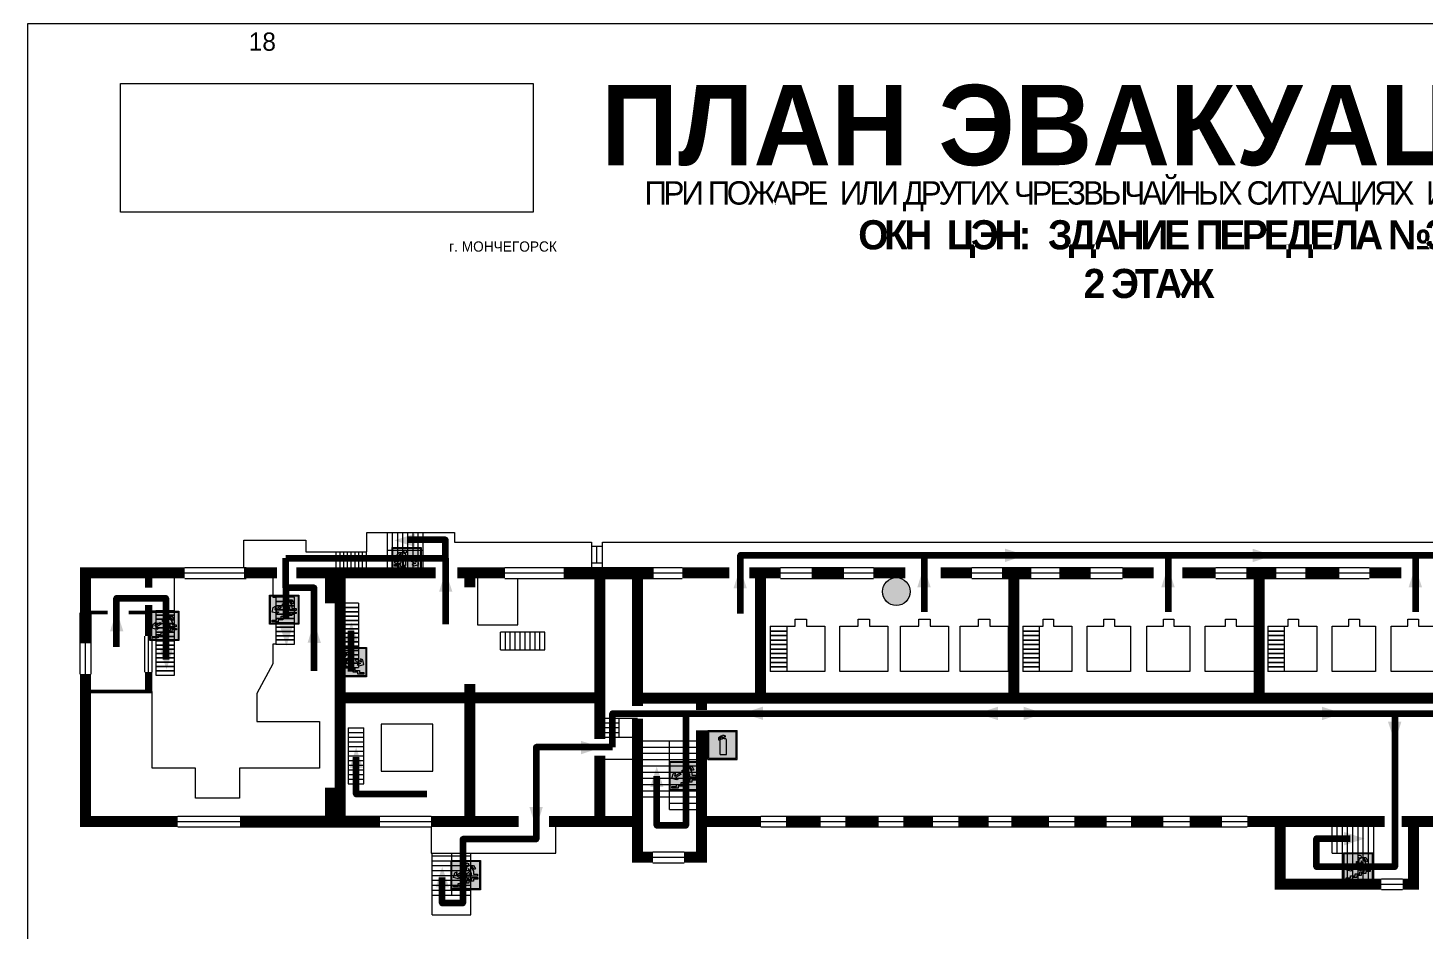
# Model space of a CAD drawing. Header units: millimetres. Extents: x 13810 to 67229, y 12374 to 21950.
# Drawn here: x 32787.4 to 33169.7, y 15482.9 to 15729.7 of the extents above; entities that cross this region are included whole.
import ezdxf

# ---------------------------------------------------------------- set-up
doc = ezdxf.new("R2010")
doc.units = ezdxf.units.MM
doc.layers.add('План_Штампы', color=7, linetype='Continuous')
doc.styles.add('обычный', font='arial.ttf')
picture_1 = doc.add_image_def('image1.jpg', size_in_pixel=(337, 105))

# ---------------------------------------------------------------- blocks, each defined once
blk = doc.blocks.new('вниз 3')
at = {"lineweight": 0, "true_color": 0xffffff}
h = blk.add_hatch(color=7, dxfattribs=at)
h.dxf.hatch_style = 1
h.paths.add_polyline_path([(40997.5, -4475.69), (40997.25, -4475.28), (40995.76, -4476.15), (40995.97, -4475.23), (40995.39, -4475.56), (40995.05, -4476.83), (40996.33, -4477.17), (40996.91, -4476.83), (40996, -4476.55)], flags=0)
h.paths.add_polyline_path([(40999.81, -4473.95), (41000.22, -4473.95), (41000.64, -4474.67), (41001.03, -4474.43), (41000.46, -4473.49), (41000.42, -4473.49), (40999.43, -4473.49), (40998.68, -4473.92), (40998.68, -4474.57), (40997.88, -4474.57), (40997.88, -4475), (40999.14, -4475), (40999.14, -4474.43), (40999.14, -4474.38), (40999.59, -4475.15), (40998.72, -4475.67), (40998.72, -4477.06), (40999.24, -4477.06), (40999.24, -4475.96), (40999.95, -4475.56), (40999.95, -4476.43), (41001.61, -4476.43), (41001.61, -4475.88), (41000.47, -4475.88), (41000.47, -4475.12)], flags=0)
h.paths.add_polyline_path([(40999.2, -4473.24, 1), (40998.35, -4473.24, 1)], flags=0)
h.paths.add_polyline_path([(41000.46, -4477.26), (41001.69, -4477.26), (41001.69, -4476.84), (41000.03, -4476.84), (41000.03, -4477.39), (40998.78, -4477.39), (40998.78, -4477.95), (40997.53, -4477.95), (40997.53, -4478.5), (40996.29, -4478.5), (40996.29, -4479.06), (40995.05, -4479.06), (40995.05, -4479.48), (40995.29, -4479.48), (40996.72, -4479.48), (40996.72, -4478.92), (40997.97, -4478.92), (40997.97, -4478.36), (40999.2, -4478.36), (40999.2, -4477.81), (41000.46, -4477.81)], flags=0)
h.paths.add_polyline_path([(41002.37, -4472.17), (40994.37, -4472.17), (40994.37, -4480.17), (41002.37, -4480.17)])
h.paths.add_polyline_path([(41002.16, -4479.96), (40994.57, -4479.96), (40994.57, -4472.37), (41002.16, -4472.37)], flags=16)
h.paths.add_polyline_path([(41001.61, -4475.88), (41001.61, -4476.43), (40999.95, -4476.43), (40999.95, -4475.56), (40999.24, -4475.96), (40999.24, -4477.06), (40998.72, -4477.06), (40998.72, -4475.67), (40999.59, -4475.15), (40999.14, -4474.38), (40999.14, -4474.43), (40999.14, -4475), (40997.88, -4475), (40997.88, -4474.57), (40998.68, -4474.57), (40998.68, -4473.92), (40999.43, -4473.49), (41000.42, -4473.49), (41000.46, -4473.49), (41001.03, -4474.43), (41000.64, -4474.67), (41000.22, -4473.95), (40999.81, -4473.95), (41000.47, -4475.12), (41000.47, -4475.88)], flags=0)
h.paths.add_polyline_path([(41001.69, -4476.84), (41001.69, -4477.26), (41000.46, -4477.26), (41000.46, -4477.81), (40999.2, -4477.81), (40999.2, -4478.36), (40997.97, -4478.36), (40997.97, -4478.92), (40996.72, -4478.92), (40996.72, -4479.48), (40995.05, -4479.48), (40995.05, -4479.06), (40996.29, -4479.06), (40996.29, -4478.5), (40997.53, -4478.5), (40997.53, -4477.95), (40998.78, -4477.95), (40998.78, -4477.39), (41000.03, -4477.39), (41000.03, -4476.84)], flags=0)
h.paths.add_polyline_path([(40998.35, -4473.24, -1), (40999.2, -4473.24, -1)], flags=0)
h.paths.add_polyline_path([(40997.5, -4475.69), (40996, -4476.55), (40996.91, -4476.83), (40996.33, -4477.17), (40995.05, -4476.83), (40995.39, -4475.56), (40995.97, -4475.23), (40995.76, -4476.15), (40997.25, -4475.28)], flags=0)
at = {"lineweight": 0}
h = blk.add_hatch(color=126, dxfattribs=at)
h.dxf.hatch_style = 1
h.paths.add_polyline_path([(41002.16, -4472.37), (40994.57, -4472.37), (40994.57, -4479.96), (41002.16, -4479.96)])
h.paths.add_polyline_path([(40995.97, -4475.23), (40995.76, -4476.15), (40997.25, -4475.28), (40997.5, -4475.69), (40996, -4476.55), (40996.91, -4476.83), (40996.33, -4477.17), (40995.05, -4476.83), (40995.39, -4475.56)], flags=16)
h.paths.add_polyline_path([(40997.88, -4474.57), (40998.68, -4474.57), (40998.68, -4473.92), (40999.43, -4473.49), (41000.42, -4473.49), (41000.46, -4473.49), (41001.03, -4474.43), (41000.64, -4474.67), (41000.22, -4473.95), (40999.81, -4473.95), (41000.47, -4475.12), (41000.47, -4475.88), (41001.61, -4475.88), (41001.61, -4476.43), (40999.95, -4476.43), (40999.95, -4475.56), (40999.24, -4475.96), (40999.24, -4477.06), (40998.72, -4477.06), (40998.72, -4475.67), (40999.59, -4475.15), (40999.14, -4474.38), (40999.14, -4474.43), (40999.14, -4475), (40997.88, -4475)], flags=16)
h.paths.add_polyline_path([(40998.35, -4473.24, -1), (40999.2, -4473.24, -1)], flags=16)
h.paths.add_polyline_path([(40997.53, -4477.95), (40998.78, -4477.95), (40998.78, -4477.39), (41000.03, -4477.39), (41000.03, -4476.84), (41001.69, -4476.84), (41001.69, -4477.26), (41000.46, -4477.26), (41000.46, -4477.81), (40999.2, -4477.81), (40999.2, -4478.36), (40997.97, -4478.36), (40997.97, -4478.92), (40996.72, -4478.92), (40996.72, -4479.48), (40995.05, -4479.48), (40995.05, -4479.06), (40996.29, -4479.06), (40996.29, -4478.5), (40997.53, -4478.5)], flags=16)
at = {"lineweight": 0, "true_color": 0xffffff}
h = blk.add_hatch(color=7, dxfattribs=at)
h.dxf.hatch_style = 1
h.paths.add_polyline_path([(40999.2, -4473.24, 1), (40998.35, -4473.24, 1)])
h.paths.add_polyline_path([(40999.81, -4473.95), (41000.22, -4473.95), (41000.64, -4474.67), (41001.03, -4474.43), (41000.46, -4473.49), (41000.42, -4473.49), (40999.43, -4473.49), (40998.68, -4473.92), (40998.68, -4474.57), (40997.88, -4474.57), (40997.88, -4475), (40999.14, -4475), (40999.14, -4474.43), (40999.14, -4474.38), (40999.59, -4475.15), (40998.72, -4475.67), (40998.72, -4477.06), (40999.24, -4477.06), (40999.24, -4475.96), (40999.95, -4475.56), (40999.95, -4476.43), (41001.61, -4476.43), (41001.61, -4475.88), (41000.47, -4475.88), (41000.47, -4475.12)])
h.paths.add_polyline_path([(40999.2, -4477.81), (41000.46, -4477.81), (41000.46, -4477.26), (41001.69, -4477.26), (41001.69, -4476.84), (41000.03, -4476.84), (41000.03, -4477.39), (40998.78, -4477.39), (40998.78, -4477.95), (40997.53, -4477.95), (40997.53, -4478.5), (40996.29, -4478.5), (40996.29, -4479.06), (40995.05, -4479.06), (40995.05, -4479.48), (40995.29, -4479.48), (40996.72, -4479.48), (40996.72, -4478.92), (40997.97, -4478.92), (40997.97, -4478.36), (40999.2, -4478.36)])
h.paths.add_polyline_path([(40997.5, -4475.69), (40997.25, -4475.28), (40995.76, -4476.15), (40995.97, -4475.23), (40995.39, -4475.56), (40995.05, -4476.83), (40996.33, -4477.17), (40996.91, -4476.83), (40996, -4476.55)])
at = {"color": 126, "lineweight": 0}
for points in [[(40994.37, -4472.17), (41002.37, -4472.17), (41002.37, -4480.17), (40994.37, -4480.17)], [(40994.57, -4472.37), (41002.16, -4472.37), (41002.16, -4479.96), (40994.57, -4479.96)]]:
    blk.add_lwpolyline(points, close=True, dxfattribs=at)
for points in [[(40995.05, -4476.83), (40995.39, -4475.56), (40995.97, -4475.23), (40995.76, -4476.15), (40997.25, -4475.28), (40997.5, -4475.69), (40996, -4476.55), (40996.91, -4476.83), (40996.33, -4477.17), (40995.05, -4476.83)], [(40999.14, -4474.43), (40999.14, -4475), (40997.88, -4475), (40997.88, -4474.57), (40998.68, -4474.57), (40998.68, -4473.92), (40999.43, -4473.49), (41000.42, -4473.49), (41000.46, -4473.49), (41001.03, -4474.43), (41000.64, -4474.67), (41000.22, -4473.95), (40999.81, -4473.95), (41000.47, -4475.12), (41000.47, -4475.88), (41001.61, -4475.88), (41001.61, -4476.43), (40999.95, -4476.43), (40999.95, -4475.56), (40999.24, -4475.96), (40999.24, -4477.06), (40998.72, -4477.06), (40998.72, -4475.67), (40999.59, -4475.15), (40999.14, -4474.38), (40999.14, -4474.43)], [(40995.29, -4479.48), (40995.05, -4479.48), (40995.05, -4479.06), (40996.29, -4479.06), (40996.29, -4478.5), (40997.53, -4478.5), (40997.53, -4477.95), (40998.78, -4477.95), (40998.78, -4477.39), (41000.03, -4477.39), (41000.03, -4476.84), (41001.69, -4476.84), (41001.69, -4477.26), (41000.46, -4477.26), (41000.46, -4477.81), (40999.2, -4477.81), (40999.2, -4478.36), (40997.97, -4478.36), (40997.97, -4478.92), (40996.72, -4478.92), (40996.72, -4479.48), (40995.05, -4479.48)]]:
    blk.add_lwpolyline(points, dxfattribs=at)
blk.add_circle((40998.77, -4473.24), 0.426, dxfattribs=at)
blk = doc.blocks.new('вниз')
at = {"lineweight": 0, "true_color": 0xffffff}
h = blk.add_hatch(color=7, dxfattribs=at)
h.dxf.hatch_style = 1
h.paths.add_polyline_path([(40994.51, -4472.22), (40986.51, -4472.22), (40986.51, -4480.22), (40994.51, -4480.22)])
h.paths.add_polyline_path([(40994.31, -4472.42), (40994.31, -4480.01), (40986.71, -4480.01), (40986.71, -4472.42)], flags=16)
h.paths.add_polyline_path([(40988.43, -4473.53), (40989.43, -4473.53), (40990.19, -4473.96), (40990.19, -4474.6), (40991, -4474.6), (40991, -4475.06), (40989.73, -4475.06), (40989.73, -4474.46), (40989.3, -4475.18), (40990.17, -4475.7), (40990.17, -4477.11), (40989.63, -4477.11), (40989.63, -4476.01), (40988.94, -4475.59), (40988.94, -4476.46), (40988.94, -4476.46), (40987.47, -4476.46), (40987.26, -4476.46), (40987.26, -4475.92), (40988.4, -4475.92), (40988.4, -4475.2), (40989.1, -4473.99), (40988.66, -4473.99), (40988.24, -4474.7), (40987.86, -4474.47), (40988.41, -4473.56)], flags=0)
h.paths.add_polyline_path([(40990.55, -4473.29, -1), (40989.69, -4473.29, -1)], flags=0)
h.paths.add_polyline_path([(40988.85, -4476.89), (40988.85, -4477.43), (40990.1, -4477.43), (40990.1, -4477.99), (40991.34, -4477.99), (40991.34, -4478.54), (40992.59, -4478.54), (40992.59, -4479.09), (40993.83, -4479.09), (40993.83, -4479.52), (40992.17, -4479.52), (40992.17, -4478.97), (40990.91, -4478.97), (40990.91, -4478.41), (40989.68, -4478.41), (40989.68, -4477.86), (40988.43, -4477.86), (40988.43, -4477.31), (40987.6, -4477.31), (40987.18, -4477.31), (40987.18, -4476.89)], flags=0)
h.paths.add_polyline_path([(40991.61, -4475.33), (40993.12, -4476.2), (40992.9, -4475.27), (40993.48, -4475.6), (40993.83, -4476.88), (40992.56, -4477.22), (40991.97, -4476.88), (40992.9, -4476.61), (40991.38, -4475.74), (40991.58, -4475.39)], flags=0)
h.paths.add_polyline_path([(40990.19, -4473.96), (40989.43, -4473.53), (40988.43, -4473.53), (40988.41, -4473.56), (40987.86, -4474.47), (40988.24, -4474.7), (40988.66, -4473.99), (40989.1, -4473.99), (40988.4, -4475.2), (40988.4, -4475.92), (40987.26, -4475.92), (40987.26, -4476.46), (40987.47, -4476.46), (40988.94, -4476.46), (40988.94, -4476.27), (40988.94, -4475.59), (40989.63, -4476.01), (40989.63, -4477.11), (40990.17, -4477.11), (40990.17, -4475.7), (40989.3, -4475.18), (40989.73, -4474.46), (40989.73, -4475.06), (40991, -4475.06), (40991, -4474.6), (40990.19, -4474.6)], flags=0)
h.paths.add_polyline_path([(40990.55, -4473.29, 1), (40989.69, -4473.29, 1)], flags=0)
h.paths.add_polyline_path([(40991.61, -4475.33), (40991.58, -4475.39), (40991.38, -4475.74), (40992.9, -4476.61), (40991.97, -4476.88), (40992.56, -4477.22), (40993.83, -4476.88), (40993.48, -4475.6), (40992.9, -4475.27), (40993.12, -4476.2)], flags=0)
h.paths.add_polyline_path([(40990.1, -4477.43), (40988.85, -4477.43), (40988.85, -4476.89), (40987.18, -4476.89), (40987.18, -4477.31), (40987.6, -4477.31), (40988.43, -4477.31), (40988.43, -4477.86), (40989.68, -4477.86), (40989.68, -4478.41), (40990.91, -4478.41), (40990.91, -4478.97), (40992.17, -4478.97), (40992.17, -4479.52), (40993.83, -4479.52), (40993.83, -4479.09), (40992.59, -4479.09), (40992.59, -4478.54), (40991.34, -4478.54), (40991.34, -4477.99), (40990.1, -4477.99)], flags=0)
at = {"lineweight": 0}
h = blk.add_hatch(color=126, dxfattribs=at)
h.dxf.hatch_style = 1
h.paths.add_polyline_path([(40994.31, -4472.42), (40986.71, -4472.42), (40986.71, -4480.01), (40994.31, -4480.01)])
h.paths.add_polyline_path([(40988.43, -4473.53), (40989.43, -4473.53), (40990.19, -4473.96), (40990.19, -4474.6), (40991, -4474.6), (40991, -4475.06), (40989.73, -4475.06), (40989.73, -4474.46), (40989.3, -4475.18), (40990.17, -4475.7), (40990.17, -4477.11), (40989.63, -4477.11), (40989.63, -4476.01), (40988.94, -4475.59), (40988.94, -4476.46), (40988.94, -4476.46), (40987.47, -4476.46), (40987.26, -4476.46), (40987.26, -4475.92), (40988.4, -4475.92), (40988.4, -4475.2), (40989.1, -4473.99), (40988.66, -4473.99), (40988.24, -4474.7), (40987.86, -4474.47), (40988.41, -4473.56)], flags=16)
h.paths.add_polyline_path([(40990.55, -4473.29, -1), (40989.69, -4473.29, -1)], flags=16)
h.paths.add_polyline_path([(40988.85, -4476.89), (40988.85, -4477.43), (40990.1, -4477.43), (40990.1, -4477.99), (40991.34, -4477.99), (40991.34, -4478.54), (40992.59, -4478.54), (40992.59, -4479.09), (40993.83, -4479.09), (40993.83, -4479.52), (40992.17, -4479.52), (40992.17, -4478.97), (40990.91, -4478.97), (40990.91, -4478.41), (40989.68, -4478.41), (40989.68, -4477.86), (40988.43, -4477.86), (40988.43, -4477.31), (40987.6, -4477.31), (40987.18, -4477.31), (40987.18, -4476.89)], flags=16)
h.paths.add_polyline_path([(40991.61, -4475.33), (40993.12, -4476.2), (40992.9, -4475.27), (40993.48, -4475.6), (40993.83, -4476.88), (40992.56, -4477.22), (40991.97, -4476.88), (40992.9, -4476.61), (40991.38, -4475.74), (40991.58, -4475.39)], flags=16)
at = {"lineweight": 0, "true_color": 0xffffff}
h = blk.add_hatch(color=7, dxfattribs=at)
h.dxf.hatch_style = 1
h.paths.add_polyline_path([(40989.73, -4474.46), (40989.73, -4475.06), (40991, -4475.06), (40991, -4474.6), (40990.19, -4474.6), (40990.19, -4473.96), (40989.43, -4473.53), (40988.43, -4473.53), (40988.41, -4473.56), (40987.86, -4474.47), (40988.24, -4474.7), (40988.66, -4473.99), (40989.1, -4473.99), (40988.4, -4475.2), (40988.4, -4475.92), (40987.26, -4475.92), (40987.26, -4476.46), (40987.47, -4476.46), (40988.94, -4476.46), (40988.94, -4475.59), (40989.63, -4476.01), (40989.63, -4477.11), (40990.17, -4477.11), (40990.17, -4475.7), (40989.3, -4475.18)])
h.paths.add_polyline_path([(40989.69, -4473.29, 1), (40990.55, -4473.29, 1)])
h.paths.add_polyline_path([(40991.61, -4475.33), (40991.58, -4475.39), (40991.38, -4475.74), (40992.9, -4476.61), (40991.97, -4476.88), (40992.56, -4477.22), (40993.83, -4476.88), (40993.48, -4475.6), (40992.9, -4475.27), (40993.12, -4476.2)])
h.paths.add_polyline_path([(40990.1, -4477.43), (40988.85, -4477.43), (40988.85, -4476.89), (40987.18, -4476.89), (40987.18, -4477.31), (40987.6, -4477.31), (40988.43, -4477.31), (40988.43, -4477.86), (40989.68, -4477.86), (40989.68, -4478.41), (40990.91, -4478.41), (40990.91, -4478.97), (40992.17, -4478.97), (40992.17, -4479.52), (40993.83, -4479.52), (40993.83, -4479.09), (40992.59, -4479.09), (40992.59, -4478.54), (40991.34, -4478.54), (40991.34, -4477.99), (40990.1, -4477.99)])
at = {"color": 126, "lineweight": 0}
for points in [[(40986.51, -4472.22), (40994.51, -4472.22), (40994.51, -4480.22), (40986.51, -4480.22)], [(40986.71, -4472.42), (40994.31, -4472.42), (40994.31, -4480.01), (40986.71, -4480.01)]]:
    blk.add_lwpolyline(points, close=True, dxfattribs=at)
for points in [[(40987.47, -4476.46), (40987.26, -4476.46), (40987.26, -4475.92), (40988.4, -4475.92), (40988.4, -4475.2), (40989.1, -4473.99), (40988.66, -4473.99), (40988.24, -4474.7), (40987.86, -4474.47), (40988.41, -4473.56), (40988.43, -4473.53), (40989.43, -4473.53), (40990.19, -4473.96), (40990.19, -4474.6), (40991, -4474.6), (40991, -4475.06), (40989.73, -4475.06), (40989.73, -4474.46), (40989.3, -4475.18), (40990.17, -4475.7), (40990.17, -4477.11), (40989.63, -4477.11), (40989.63, -4476.01), (40988.94, -4475.59), (40988.94, -4476.46)], [(40987.47, -4476.46), (40988.94, -4476.46), (40988.94, -4476.27)], [(40991.58, -4475.39), (40991.38, -4475.74), (40992.9, -4476.61), (40991.97, -4476.88), (40992.56, -4477.22), (40993.83, -4476.88), (40993.48, -4475.6), (40992.9, -4475.27), (40993.12, -4476.2), (40991.61, -4475.33), (40991.58, -4475.39)], [(40987.6, -4477.31), (40987.18, -4477.31), (40987.18, -4476.89), (40988.85, -4476.89), (40988.85, -4477.43), (40990.1, -4477.43), (40990.1, -4477.99), (40991.34, -4477.99), (40991.34, -4478.54), (40992.59, -4478.54), (40992.59, -4479.09), (40993.83, -4479.09), (40993.83, -4479.52), (40992.17, -4479.52), (40992.17, -4478.97), (40990.91, -4478.97), (40990.91, -4478.41), (40989.68, -4478.41), (40989.68, -4477.86), (40988.43, -4477.86), (40988.43, -4477.31), (40987.6, -4477.31)]]:
    blk.add_lwpolyline(points, dxfattribs=at)
blk.add_circle((40990.12, -4473.29), 0.432, dxfattribs=at)
blk = doc.blocks.new('A$C3AD82952')
at = {"true_color": 0xf5f5ff}
h = blk.add_hatch(color=7, dxfattribs=at)
h.dxf.hatch_style = 1
h.paths.add_polyline_path([(8.21, 8.73, 0.414214), (7.89, 9.05), (7.22, 9.05), (7.22, 9.92), (7.59, 9.92, 1), (7.57, 10.36), (7.22, 10.36), (7.22, 10.6), (6.43, 10.6), (6.43, 10.36), (6.01, 10.36), (4.74, 9.59), (4.74, 8.69), (4.98, 8.73), (4.98, 9.26), (6.12, 9.91), (6.43, 9.91), (6.43, 9.05), (5.76, 9.05, 0.414214), (5.44, 8.73), (5.44, 2.2), (8.21, 2.2)], flags=0)
h.paths.add_polyline_path([(12.8, 12.8), (0, 12.8), (0, 0), (12.8, 0)])
h.paths.add_polyline_path([(0.51, 12.29), (12.29, 12.29), (12.29, 0.51), (0.51, 0.51)], flags=16)
h.paths.add_polyline_path([(4.74, 9.59), (6.01, 10.36), (6.43, 10.36), (6.43, 10.6), (7.22, 10.6), (7.22, 10.36), (7.59, 10.36, -0.94586), (7.59, 9.92), (7.22, 9.92), (7.22, 9.05), (7.89, 9.05, -0.414214), (8.21, 8.73), (8.21, 2.2), (5.44, 2.2), (5.44, 8.73, -0.414214), (5.76, 9.05), (6.43, 9.05), (6.43, 9.91), (6.12, 9.91), (4.98, 9.26), (4.98, 8.73), (4.74, 8.69)], flags=0)
h = blk.add_hatch(color=242)
h.dxf.hatch_style = 1
h.paths.add_polyline_path([(12.29, 12.29), (0.51, 12.29), (0.51, 0.51), (12.29, 0.51)])
h.paths.add_polyline_path([(4.74, 8.69), (4.74, 9.59), (6.01, 10.36), (6.43, 10.36), (6.43, 10.6), (7.22, 10.6), (7.22, 10.36), (7.59, 10.36, -0.94586), (7.59, 9.92), (7.22, 9.92), (7.22, 9.05), (7.89, 9.05, -0.414214), (8.21, 8.73), (8.21, 2.2), (5.44, 2.2), (5.44, 8.73, -0.414214), (5.76, 9.05), (6.43, 9.05), (6.43, 9.91), (6.12, 9.91), (4.98, 9.26), (4.98, 8.73)], flags=16)
h = blk.add_hatch(color=7, dxfattribs=at)
h.dxf.hatch_style = 1
h.paths.add_polyline_path([(8.21, 8.73, 0.414214), (7.89, 9.05), (7.22, 9.05), (7.22, 9.92), (7.59, 9.92, 1), (7.57, 10.36), (7.22, 10.36), (7.22, 10.6), (6.43, 10.6), (6.43, 10.36), (6.01, 10.36), (4.74, 9.59), (4.74, 8.69), (4.98, 8.73), (4.98, 9.26), (6.12, 9.91), (6.43, 9.91), (6.43, 9.05), (5.76, 9.05, 0.414214), (5.44, 8.73), (5.44, 2.2), (8.21, 2.2)])
at = {"color": 242, "lineweight": 5}
for p, q in [((0, 0), (0, 12.8)), ((0, 12.8), (12.8, 12.8)), ((12.8, 0), (12.8, 12.8)), ((6.01, 10.36), (4.74, 9.59)), ((4.74, 9.59), (4.74, 8.69)), ((4.74, 8.69), (4.98, 8.73)), ((4.98, 9.26), (6.12, 9.91)), ((4.98, 8.73), (4.98, 9.26)), ((5.44, 2.2), (5.44, 8.73)), ((5.76, 9.05), (6.43, 9.05)), ((6.01, 10.36), (6.43, 10.36)), ((6.12, 9.91), (6.43, 9.91)), ((7.22, 10.6), (6.43, 10.6)), ((6.43, 10.6), (6.43, 10.36)), ((6.43, 9.91), (6.43, 9.05)), ((7.22, 10.36), (7.22, 10.6)), ((7.59, 10.36), (7.22, 10.36)), ((7.22, 9.05), (7.22, 9.92)), ((7.59, 9.92), (7.22, 9.92)), ((7.89, 9.05), (7.22, 9.05)), ((8.21, 2.2), (8.21, 8.73)), ((0, 0), (12.8, 0)), ((5.44, 2.2), (8.21, 2.2))]:
    blk.add_line(p, q, dxfattribs=at)
blk.add_lwpolyline([(0.51, 12.29), (12.29, 12.29), (12.29, 0.51), (0.51, 0.51)], close=True, dxfattribs=at)
for centre, radius, start, end in [((5.76, 8.73), 0.32, 90, 180), ((7.58, 10.14), 0.223, 273.18746, 86.81254), ((7.89, 8.73), 0.32, 0, 90)]:
    blk.add_arc(centre, radius, start, end, dxfattribs=at)
blk = doc.blocks.new('A$C7B8C2D5B')
at = {"lineweight": 0}
h = blk.add_hatch(color=5, dxfattribs=at)
h.dxf.hatch_style = 1
h.paths.add_polyline_path([(1.4, -3.02, 1), (-2.11, -3.02, 1)])
at = {"color": 5, "lineweight": 0}
blk.add_circle((-0.36, -3.02), 1.75, dxfattribs=at)

msp = doc.modelspace()

# ---------------------------------------------------------------- linework, layer by layer
at = {"color": 126, "lineweight": 0, "true_color": 0x008754}
msp.add_lwpolyline([(32787.42, 15730.9), (33387.42, 15730.9), (33387.42, 15335.9), (32787.42, 15335.9)], close=True, dxfattribs=at)
msp.add_lwpolyline([(32787.42, 15730.9), (33387.42, 15730.9), (33387.42, 15335.9), (32787.42, 15335.9)], close=True, dxfattribs=at)
msp.add_lwpolyline([(32787.42, 15730.9), (33387.42, 15730.9), (33387.42, 15335.9), (32787.42, 15335.9)], close=True, dxfattribs=at)
msp.add_lwpolyline([(32787.42, 15730.9), (33387.42, 15730.9), (33387.42, 15335.9), (32787.42, 15335.9)], close=True, dxfattribs=at)
at = {"lineweight": 0}
for points in [[(32944.88, 15580.45), (32944.88, 15588.88), (33329.15, 15588.88), (33329.15, 15593.18), (33350.6, 15593.18), (33350.6, 15591.25), (33368.23, 15591.25)], [(32846.61, 15581.94), (32846.61, 15589.38), (32863.54, 15589.38), (32863.54, 15586.16), (32880.24, 15586.16), (32880.24, 15591.46), (32904.33, 15591.46), (32904.33, 15588.88), (32941.79, 15588.88), (32941.79, 15580.45)], [(32885.95, 15580.45), (32885.95, 15591.46)], [(32887.35, 15580.45), (32887.35, 15591.46)], [(32887.35, 15580.45), (32887.35, 15591.46)], [(32888.75, 15580.45), (32888.75, 15591.46)], [(32888.75, 15580.45), (32888.75, 15591.46)], [(32890.15, 15580.45), (32890.15, 15591.46)], [(32890.15, 15580.45), (32890.15, 15591.46)], [(32891.55, 15580.45), (32891.55, 15591.46)], [(32891.55, 15580.45), (32891.55, 15591.46)], [(32892.95, 15580.45), (32892.95, 15591.46)], [(32892.95, 15580.45), (32892.95, 15591.46)], [(32894.35, 15580.45), (32894.35, 15591.46)], [(32894.35, 15580.45), (32894.35, 15591.46)], [(32895.75, 15580.45), (32895.75, 15591.46)], [(32871.91, 15580.45), (32871.91, 15586.16)], [(32872.94, 15580.45), (32872.94, 15586.16)], [(32872.94, 15580.45), (32872.94, 15586.16)], [(32873.97, 15580.45), (32873.97, 15586.16)], [(32873.97, 15580.45), (32873.97, 15586.16)], [(32875, 15580.45), (32875, 15586.16)], [(32875, 15580.45), (32875, 15586.16)], [(32876.03, 15580.45), (32876.03, 15586.16)], [(32876.03, 15580.45), (32876.03, 15586.16)], [(32877.06, 15580.45), (32877.06, 15586.16)], [(32877.06, 15580.45), (32877.06, 15586.16)], [(32878.1, 15580.45), (32878.1, 15586.16)], [(32878.1, 15580.45), (32878.1, 15586.16)], [(32879.13, 15580.45), (32879.13, 15586.16)], [(32879.13, 15580.45), (32879.13, 15586.16)], [(32880.16, 15580.45), (32880.16, 15586.16)], [(32885.95, 15586.68), (32895.75, 15586.68)], [(32941.79, 15587.78), (32944.88, 15587.78)], [(32943.31, 15583.23), (32943.31, 15587.78)], [(32830.41, 15581.94), (32847.21, 15581.94)], [(32918.09, 15581.94), (32966.71, 15581.94)], [(32941.79, 15583.23), (32944.88, 15583.23)], [(32993.65, 15581.94), (33019.06, 15581.94)], [(33046.05, 15581.94), (33087.28, 15581.94)], [(33112.89, 15581.94), (33154.92, 15581.94)], [(32854.53, 15580.45), (32854.53, 15573.8), (32855.37, 15573.8), (32855.37, 15560.88), (32854.53, 15560.88), (32854.53, 15555.51), (32850.15, 15547.41), (32850.15, 15539.73), (32867.3, 15539.73), (32867.3, 15526.94), (32845.4, 15526.94), (32845.4, 15518.7), (32833.34, 15518.7), (32833.34, 15526.94), (32821.49, 15526.94), (32821.49, 15547.93)], [(32827.59, 15552.45), (32827.59, 15580.44)], [(32830.41, 15580.44), (32847.21, 15580.44)], [(32830.41, 15578.94), (32847.21, 15578.94)], [(32910.57, 15580.45), (32910.57, 15566.22), (32921.67, 15566.22), (32921.67, 15578.94)], [(32918.09, 15580.44), (32966.71, 15580.45)], [(32918.09, 15578.94), (32966.71, 15578.94)], [(32993.65, 15580.44), (33019.06, 15580.45)], [(32993.65, 15578.94), (33019.06, 15578.94)], [(33046.05, 15580.44), (33087.28, 15580.45)], [(33046.05, 15578.94), (33087.28, 15578.94)], [(33112.89, 15580.44), (33154.92, 15580.45)], [(33112.89, 15578.94), (33154.92, 15578.94)], [(32860.46, 15573.8), (32855.37, 15573.8)], [(32820.49, 15570.07), (32822.5, 15570.07), (32822.5, 15552.45)], [(32827.59, 15570.07), (32822.5, 15570.07)], [(32860.46, 15572.63), (32855.37, 15572.63)], [(32855.37, 15572.63), (32860.46, 15572.63)], [(32860.46, 15571.45), (32855.37, 15571.45)], [(32860.46, 15571.45), (32855.37, 15571.45)], [(32855.37, 15571.45), (32860.46, 15571.45)], [(32860.46, 15570.28), (32855.37, 15570.28)], [(32855.37, 15570.28), (32860.46, 15570.28)], [(32855.37, 15570.28), (32860.46, 15570.28)], [(32878.03, 15572.12), (32872.94, 15572.12)], [(32878.03, 15570.94), (32872.94, 15570.94)], [(32872.94, 15570.94), (32878.03, 15570.94)], [(32878.03, 15569.77), (32872.94, 15569.77)], [(32872.94, 15569.77), (32878.03, 15569.77)], [(32878.03, 15572.12), (32878.03, 15554.5)], [(32801.72, 15552.71), (32801.72, 15569.52)], [(32803.22, 15552.71), (32803.21, 15569.52)], [(32804.72, 15552.71), (32804.72, 15569.52)], [(32827.59, 15568.89), (32822.5, 15568.89)], [(32822.5, 15568.89), (32827.59, 15568.89)], [(32827.59, 15567.72), (32822.5, 15567.72)], [(32822.5, 15567.72), (32827.59, 15567.72)], [(32827.59, 15566.54), (32822.5, 15566.54)], [(32822.5, 15566.54), (32827.59, 15566.54)], [(32860.46, 15569.1), (32855.37, 15569.1)], [(32855.37, 15569.1), (32860.46, 15569.1)], [(32860.46, 15567.93), (32855.37, 15567.93)], [(32855.37, 15567.93), (32860.46, 15567.93)], [(32860.46, 15566.75), (32855.37, 15566.75)], [(32855.37, 15566.75), (32860.46, 15566.75)], [(32878.03, 15568.6), (32872.94, 15568.6)], [(32872.94, 15568.6), (32878.03, 15568.6)], [(32878.03, 15567.42), (32872.94, 15567.42)], [(32872.94, 15567.42), (32878.03, 15567.42)], [(32878.03, 15566.25), (32872.94, 15566.25)], [(32872.94, 15566.25), (32878.03, 15566.25)], [(32995.4, 15553.45), (32995.4, 15565.83), (32997.65, 15565.83), (32997.65, 15567.78), (33000.73, 15567.78), (33000.73, 15565.83), (33005.76, 15565.83), (33005.76, 15553.45), (32995.4, 15553.45)], [(33009.89, 15553.45), (33009.89, 15565.83), (33014.92, 15565.83), (33014.92, 15567.78), (33018, 15567.78), (33018, 15565.83), (33023.03, 15565.83), (33023.03, 15553.45), (33009.89, 15553.45)], [(33026.48, 15553.45), (33026.48, 15565.83), (33031.51, 15565.83), (33031.51, 15567.78), (33034.59, 15567.78), (33034.59, 15565.83), (33039.62, 15565.83), (33039.62, 15553.45), (33026.48, 15553.45)], [(33042.85, 15553.45), (33042.85, 15565.83), (33047.88, 15565.83), (33047.88, 15567.78), (33050.95, 15567.78), (33050.95, 15565.83), (33055.98, 15565.83), (33055.98, 15553.45), (33042.85, 15553.45)], [(33064.59, 15553.45), (33064.59, 15565.83), (33065.57, 15565.83), (33065.57, 15567.78), (33068.43, 15567.78), (33068.43, 15565.83), (33073.41, 15565.83), (33073.41, 15553.45), (33064.59, 15553.45)], [(33077.64, 15553.45), (33077.64, 15565.83), (33082.21, 15565.83), (33082.21, 15567.78), (33085.11, 15567.78), (33085.11, 15565.83), (33089.48, 15565.83), (33089.48, 15553.45), (33077.64, 15553.45)], [(33093.96, 15553.45), (33093.96, 15565.83), (33098.53, 15565.83), (33098.53, 15567.78), (33101.43, 15567.78), (33101.43, 15565.83), (33105.8, 15565.83), (33105.8, 15553.45), (33093.96, 15553.45)], [(33109.96, 15553.45), (33109.96, 15565.83), (33115.54, 15565.83), (33115.54, 15567.78), (33118.43, 15567.78), (33118.43, 15565.83), (33124.03, 15565.83), (33124.03, 15553.45), (33109.96, 15553.45)], [(33131.74, 15553.45), (33131.74, 15565.83), (33132.72, 15565.83), (33132.72, 15567.78), (33135.58, 15567.78), (33135.58, 15565.83), (33140.56, 15565.83), (33140.56, 15553.45), (33131.74, 15553.45)], [(33144.77, 15553.45), (33144.77, 15565.83), (33149.34, 15565.83), (33149.34, 15567.78), (33152.25, 15567.78), (33152.25, 15565.83), (33156.61, 15565.83), (33156.61, 15553.45), (33144.77, 15553.45)], [(33160.93, 15553.45), (33160.93, 15565.83), (33165.49, 15565.83), (33165.49, 15567.78), (33168.4, 15567.78), (33168.4, 15565.83), (33172.76, 15565.83), (33172.76, 15553.45), (33160.93, 15553.45)], [(32819.49, 15553.26), (32819.49, 15563.12)], [(32820.49, 15553.26), (32820.49, 15563.12)], [(32821.49, 15553.26), (32821.49, 15563.12)], [(32827.59, 15565.37), (32822.5, 15565.37)], [(32822.5, 15565.37), (32827.59, 15565.37)], [(32827.59, 15564.19), (32822.5, 15564.19)], [(32822.5, 15564.19), (32827.59, 15564.19)], [(32827.59, 15563.02), (32822.5, 15563.02)], [(32822.5, 15563.02), (32827.59, 15563.02)], [(32860.46, 15565.58), (32855.37, 15565.58)], [(32855.37, 15565.58), (32860.46, 15565.58)], [(32860.46, 15564.4), (32855.37, 15564.4)], [(32855.37, 15564.4), (32860.46, 15564.4)], [(32860.46, 15563.23), (32855.37, 15563.23)], [(32855.37, 15563.23), (32860.46, 15563.23)], [(32860.46, 15562.06), (32855.37, 15562.06)], [(32855.37, 15562.06), (32860.46, 15562.06)], [(32878.03, 15565.07), (32872.94, 15565.07)], [(32872.94, 15565.07), (32878.03, 15565.07)], [(32878.03, 15563.9), (32872.94, 15563.9)], [(32872.94, 15563.9), (32878.03, 15563.9)], [(32878.03, 15562.72), (32872.94, 15562.72)], [(32872.94, 15562.72), (32878.03, 15562.72)], [(32916.88, 15559.39), (32916.88, 15564.24)], [(32929.07, 15564.24), (32916.88, 15564.24)], [(32918.24, 15559.39), (32918.24, 15564.24)], [(32918.24, 15559.39), (32918.24, 15564.24)], [(32919.59, 15559.39), (32919.59, 15564.24)], [(32919.59, 15559.39), (32919.59, 15564.24)], [(32920.95, 15559.39), (32920.95, 15564.24)], [(32920.95, 15559.39), (32920.95, 15564.24)], [(32922.3, 15559.39), (32922.3, 15564.24)], [(32922.3, 15559.39), (32922.3, 15564.24)], [(32923.65, 15559.39), (32923.65, 15564.24)], [(32923.65, 15559.39), (32923.65, 15564.24)], [(32925.01, 15559.39), (32925.01, 15564.24)], [(32925.01, 15559.39), (32925.01, 15564.24)], [(32926.36, 15559.39), (32926.36, 15564.24)], [(32926.36, 15559.39), (32926.36, 15564.24)], [(32927.72, 15559.39), (32927.72, 15564.24)], [(32927.72, 15559.39), (32927.72, 15564.24)], [(32929.07, 15559.39), (32929.07, 15564.24)], [(32990.82, 15565.83), (32995.4, 15565.83)], [(32990.82, 15565.83), (32990.82, 15553.45)], [(32990.82, 15564.49), (32995.4, 15564.49)], [(32995.4, 15564.49), (32990.82, 15564.49)], [(32990.82, 15563.26), (32995.4, 15563.26)], [(32995.4, 15563.26), (32990.82, 15563.26)], [(33060.02, 15565.83), (33064.59, 15565.83)], [(33060.02, 15565.83), (33060.02, 15553.45)], [(33060.02, 15564.49), (33064.59, 15564.49)], [(33064.59, 15564.49), (33060.02, 15564.49)], [(33060.02, 15563.26), (33064.59, 15563.26)], [(33064.59, 15563.26), (33060.02, 15563.26)], [(33127.17, 15565.83), (33131.74, 15565.83)], [(33127.17, 15565.83), (33127.17, 15553.45)], [(33127.17, 15564.49), (33131.74, 15564.49)], [(33131.74, 15564.49), (33127.17, 15564.49)], [(33127.17, 15563.26), (33131.74, 15563.26)], [(33131.74, 15563.26), (33127.17, 15563.26)], [(32827.59, 15561.85), (32822.5, 15561.85)], [(32822.5, 15561.85), (32827.59, 15561.85)], [(32827.59, 15560.67), (32822.5, 15560.67)], [(32822.5, 15560.67), (32827.59, 15560.67)], [(32827.59, 15559.5), (32822.5, 15559.5)], [(32822.5, 15559.5), (32827.59, 15559.5)], [(32827.59, 15558.32), (32822.5, 15558.32)], [(32822.5, 15558.32), (32827.59, 15558.32)], [(32855.37, 15560.88), (32860.46, 15560.88)], [(32878.03, 15561.55), (32872.94, 15561.55)], [(32872.94, 15561.55), (32878.03, 15561.55)], [(32878.03, 15560.37), (32872.94, 15560.37)], [(32872.94, 15560.37), (32878.03, 15560.37)], [(32878.03, 15559.2), (32872.94, 15559.2)], [(32872.94, 15559.2), (32878.03, 15559.2)], [(32916.88, 15559.39), (32929.07, 15559.39)], [(32990.82, 15562.04), (32995.4, 15562.04)], [(32995.4, 15562.04), (32990.82, 15562.04)], [(32990.82, 15560.81), (32995.4, 15560.81)], [(32995.4, 15560.81), (32990.82, 15560.81)], [(32990.82, 15559.58), (32995.4, 15559.58)], [(32995.4, 15559.58), (32990.82, 15559.58)], [(32990.82, 15558.36), (32995.4, 15558.36)], [(32995.4, 15558.36), (32990.82, 15558.36)], [(33060.02, 15562.04), (33064.59, 15562.04)], [(33064.59, 15562.04), (33060.02, 15562.04)], [(33060.02, 15560.81), (33064.59, 15560.81)], [(33064.59, 15560.81), (33060.02, 15560.81)], [(33060.02, 15559.58), (33064.59, 15559.58)], [(33064.59, 15559.58), (33060.02, 15559.58)], [(33060.02, 15558.36), (33064.59, 15558.36)], [(33064.59, 15558.36), (33060.02, 15558.36)], [(33127.17, 15562.04), (33131.74, 15562.04)], [(33131.74, 15562.04), (33127.17, 15562.04)], [(33127.17, 15560.81), (33131.74, 15560.81)], [(33131.74, 15560.81), (33127.17, 15560.81)], [(33127.17, 15559.58), (33131.74, 15559.58)], [(33131.74, 15559.58), (33127.17, 15559.58)], [(33127.17, 15558.36), (33131.74, 15558.36)], [(33131.74, 15558.36), (33127.17, 15558.36)], [(32827.59, 15557.15), (32822.5, 15557.15)], [(32822.5, 15557.15), (32827.59, 15557.15)], [(32827.59, 15555.97), (32822.5, 15555.97)], [(32822.5, 15555.97), (32827.59, 15555.97)], [(32827.59, 15554.8), (32822.5, 15554.8)], [(32822.5, 15554.8), (32827.59, 15554.8)], [(32878.03, 15558.03), (32872.94, 15558.03)], [(32872.94, 15558.03), (32878.03, 15558.03)], [(32878.03, 15556.85), (32872.94, 15556.85)], [(32872.94, 15556.85), (32878.03, 15556.85)], [(32878.03, 15555.68), (32872.94, 15555.68)], [(32872.94, 15555.68), (32878.03, 15555.68)], [(32872.94, 15554.5), (32878.03, 15554.5)], [(32990.82, 15557.13), (32995.4, 15557.13)], [(32995.4, 15557.13), (32990.82, 15557.13)], [(32990.82, 15555.91), (32995.4, 15555.91)], [(32995.4, 15555.91), (32990.82, 15555.91)], [(32990.82, 15554.68), (32995.4, 15554.68)], [(32995.4, 15554.68), (32990.82, 15554.68)], [(33060.02, 15557.13), (33064.59, 15557.13)], [(33064.59, 15557.13), (33060.02, 15557.13)], [(33060.02, 15555.91), (33064.59, 15555.91)], [(33064.59, 15555.91), (33060.02, 15555.91)], [(33060.02, 15554.68), (33064.59, 15554.68)], [(33064.59, 15554.68), (33060.02, 15554.68)], [(33127.17, 15557.13), (33131.74, 15557.13)], [(33131.74, 15557.13), (33127.17, 15557.13)], [(33127.17, 15555.91), (33131.74, 15555.91)], [(33131.74, 15555.91), (33127.17, 15555.91)], [(33127.17, 15554.68), (33131.74, 15554.68)], [(33131.74, 15554.68), (33127.17, 15554.68)], [(32827.59, 15553.62), (32822.5, 15553.62)], [(32822.5, 15553.62), (32827.59, 15553.62)], [(32822.5, 15552.45), (32827.59, 15552.45)], [(32995.4, 15553.45), (32990.82, 15553.45)], [(33064.59, 15553.45), (33060.02, 15553.45)], [(33131.74, 15553.45), (33127.17, 15553.45)], [(32954.46, 15540.53), (32944.08, 15540.53)], [(32949.37, 15539.23), (32944.08, 15539.23)], [(32949.37, 15535.33), (32949.37, 15540.53)], [(32875.14, 15537.99), (32879.46, 15537.99)], [(32875.14, 15537.99), (32875.14, 15522.65)], [(32875.14, 15536.71), (32879.46, 15536.71)], [(32875.14, 15536.71), (32879.46, 15536.71)], [(32875.14, 15535.43), (32879.46, 15535.43)], [(32875.14, 15535.43), (32879.46, 15535.43)], [(32879.46, 15522.65), (32879.46, 15537.99)], [(32884.18, 15526.14), (32898.39, 15526.14), (32898.39, 15539), (32884.18, 15539), (32884.18, 15526.14)], [(32949.37, 15537.99), (32944.08, 15537.99)], [(32949.37, 15536.66), (32944.08, 15536.66)], [(32954.46, 15535.33), (32944.08, 15535.33)], [(32875.14, 15534.15), (32879.46, 15534.15)], [(32875.14, 15534.15), (32879.46, 15534.15)], [(32875.14, 15532.87), (32879.46, 15532.87)], [(32875.14, 15532.87), (32879.46, 15532.87)], [(32875.14, 15531.6), (32879.46, 15531.6)], [(32875.14, 15531.6), (32879.46, 15531.6)], [(32954.46, 15534.44), (32971.94, 15534.44)], [(32954.46, 15532.73), (32971.94, 15532.73)], [(32954.46, 15532.73), (32971.94, 15532.73)], [(32954.46, 15532.73), (32971.94, 15532.73)], [(32963.16, 15515.63), (32963.16, 15534.44)], [(32875.14, 15530.32), (32879.46, 15530.32)], [(32875.14, 15530.32), (32879.46, 15530.32)], [(32875.14, 15529.04), (32879.46, 15529.04)], [(32875.14, 15529.04), (32879.46, 15529.04)], [(32875.14, 15527.76), (32879.46, 15527.76)], [(32875.14, 15527.76), (32879.46, 15527.76)], [(32954.46, 15529.31), (32944.08, 15529.31)], [(32954.46, 15531.02), (32971.94, 15531.02)], [(32954.46, 15531.02), (32971.94, 15531.02)], [(32954.46, 15531.02), (32971.94, 15531.02)], [(32954.46, 15531.02), (32971.94, 15531.02)], [(32954.46, 15529.31), (32971.94, 15529.31)], [(32954.46, 15529.31), (32971.94, 15529.31)], [(32954.46, 15529.31), (32971.94, 15529.31)], [(32875.14, 15526.48), (32879.46, 15526.48)], [(32875.14, 15526.48), (32879.46, 15526.48)], [(32875.14, 15525.21), (32879.46, 15525.21)], [(32875.14, 15525.21), (32879.46, 15525.21)], [(32875.14, 15523.93), (32879.46, 15523.93)], [(32875.14, 15523.93), (32879.46, 15523.93)], [(32954.46, 15527.6), (32971.94, 15527.6)], [(32954.46, 15527.6), (32971.94, 15527.6)], [(32954.46, 15525.89), (32971.94, 15525.89)], [(32954.46, 15525.89), (32971.94, 15525.89)], [(32954.46, 15525.89), (32971.94, 15525.89)], [(32954.46, 15524.18), (32971.94, 15524.18)], [(32954.46, 15524.18), (32971.94, 15524.18)], [(32875.14, 15522.65), (32879.46, 15522.65)], [(32954.46, 15522.47), (32971.94, 15522.47)], [(32954.46, 15522.47), (32971.94, 15522.47)], [(32954.46, 15522.47), (32971.94, 15522.47)], [(32954.46, 15520.76), (32971.94, 15520.76)], [(32954.46, 15520.76), (32971.94, 15520.76)], [(32954.46, 15519.05), (32971.94, 15519.05)], [(32954.46, 15519.05), (32971.94, 15519.05)], [(32963.16, 15517.34), (32971.94, 15517.34)], [(32963.16, 15517.34), (32971.94, 15517.34)], [(32828.47, 15513.84), (32897.88, 15513.84)], [(32963.16, 15515.63), (32971.94, 15515.63)], [(32988.26, 15513.84), (33121.49, 15513.84)], [(32828.47, 15512.34), (32897.88, 15512.34)], [(32828.47, 15510.84), (32897.88, 15510.84)], [(32897.88, 15510.84), (32897.88, 15503.67), (32932.09, 15503.67), (32932.09, 15512.34)], [(32988.26, 15512.34), (33121.49, 15512.34)], [(32988.26, 15510.84), (33121.49, 15510.84)], [(33144.73, 15503.64), (33144.73, 15512.34)], [(33146.16, 15503.64), (33146.16, 15512.34)], [(33146.16, 15503.64), (33146.16, 15512.34)], [(33147.58, 15496.67), (33147.58, 15512.34)], [(33147.58, 15496.67), (33147.58, 15512.34)], [(33149.01, 15496.67), (33149.01, 15512.34)], [(33149.01, 15496.67), (33149.01, 15512.34)], [(33150.43, 15496.67), (33150.43, 15512.34)], [(33150.43, 15496.67), (33150.43, 15512.34)], [(33151.86, 15496.67), (33151.86, 15512.34)], [(33151.86, 15496.67), (33151.86, 15512.34)], [(33151.86, 15496.67), (33151.86, 15512.34)], [(33153.28, 15496.67), (33153.28, 15512.34)], [(33153.28, 15496.67), (33153.28, 15512.34)], [(33154.71, 15496.67), (33154.71, 15512.34)], [(33154.71, 15496.67), (33154.71, 15512.34)], [(33156.14, 15496.67), (33156.14, 15512.34)], [(32898.16, 15486.81), (32898.16, 15503.67)], [(32898.16, 15486.81), (32908.77, 15486.81), (32908.77, 15503.67)], [(32898.16, 15502.93), (32908.77, 15502.93)], [(32898.16, 15501.59), (32908.77, 15501.59)], [(32898.16, 15501.59), (32908.77, 15501.59)], [(32903.6, 15492.19), (32903.6, 15503.67)], [(32958.67, 15504.05), (32967.2, 15504.05)], [(32958.67, 15502.55), (32967.2, 15502.55)], [(32958.67, 15501.05), (32967.2, 15501.05)], [(33144.73, 15503.64), (33156.14, 15503.64)], [(32898.16, 15500.25), (32908.77, 15500.25)], [(32898.16, 15500.25), (32908.77, 15500.25)], [(32898.16, 15498.9), (32908.77, 15498.9)], [(32898.16, 15498.9), (32908.77, 15498.9)], [(32898.16, 15497.56), (32908.77, 15497.56)], [(32898.16, 15497.56), (32908.77, 15497.56)], [(32898.16, 15496.22), (32908.77, 15496.22)], [(32898.16, 15496.22), (32908.77, 15496.22)], [(32898.16, 15494.87), (32908.77, 15494.87)], [(32898.16, 15494.87), (32908.77, 15494.87)], [(32898.16, 15493.53), (32908.77, 15493.53)], [(32898.16, 15493.53), (32908.77, 15493.53)], [(33158.25, 15496.67), (33164.04, 15496.67)], [(33158.25, 15495.17), (33164.04, 15495.17)], [(33158.25, 15493.67), (33164.04, 15493.67)], [(32898.16, 15492.19), (32908.77, 15492.19)]]:
    msp.add_lwpolyline(points, dxfattribs=at)
at = {"color": 126, "lineweight": 100, "true_color": 0x008754}
for points in [[(32858.1, 15584.46), (32901.84, 15584.46), (32901.84, 15589.5), (32891.35, 15589.5)], [(32982.68, 15569.32), (32982.68, 15585.29), (33335.19, 15585.29)], [(33033, 15585.29), (33033, 15569.8)], [(33099.85, 15585.29), (33099.85, 15569.8)], [(33167.61, 15585.29), (33167.61, 15569.8)], [(32858.1, 15576.38), (32858.1, 15584.46)], [(32901.84, 15584.46), (32901.84, 15566.36)], [(32811.69, 15560.2), (32811.69, 15573.51), (32825.24, 15573.51), (32825.24, 15556.74)], [(32865.81, 15553.56), (32865.81, 15576.38), (32858.1, 15576.38), (32858.1, 15568.17)], [(32876.02, 15553.43), (32876.02, 15564.57)], [(32947.6, 15532.66), (32947.6, 15541.93), (33024.9, 15541.93)], [(32967.7, 15541.93), (32967.7, 15511.2), (32959.71, 15511.2), (32959.71, 15524.79)], [(33024.9, 15541.93), (33161.94, 15541.93), (33161.94, 15499.89), (33140.52, 15499.89), (33140.52, 15507.71), (33149.74, 15507.71)], [(33161.94, 15541.93), (33342.22, 15541.93), (33342.22, 15508.07), (33334.64, 15508.07), (33334.64, 15523.23)], [(32947.6, 15532.66), (32926.66, 15532.66), (32926.66, 15507.5), (32906.56, 15507.5), (32906.56, 15489.94), (32900.91, 15489.94), (32900.91, 15496.98)], [(32896.69, 15519.86), (32877.4, 15519.86), (32877.4, 15529.99)]]:
    msp.add_lwpolyline(points, dxfattribs=at)
at = {"lineweight": 0}
for points, const_width in [([(32830.41, 15580.45), (32803.22, 15580.45), (32803.22, 15561.12)], 3), ([(32820.49, 15580.45), (32820.49, 15576.38)], 2), ([(32855.71, 15580.45), (32846.61, 15580.45)], 3), ([(32899.14, 15580.45), (32860.93, 15580.45)], 3), ([(32870.34, 15572.13), (32870.34, 15580.45)], 3), ([(32872.94, 15580.45), (32872.94, 15512.34)], 3), ([(32918.09, 15580.45), (32905.07, 15580.45)], 3), ([(32908.53, 15576.47), (32908.53, 15580.45)], 3), ([(32958.88, 15580.45), (32934.22, 15580.45)], 3), ([(32944.08, 15534.96), (32944.08, 15580.45)], 3), ([(32954.46, 15543.94), (32954.46, 15580.45)], 3), ([(32979.63, 15580.45), (32966.71, 15580.45)], 3), ([(32993.65, 15580.45), (32985.08, 15580.45)], 3), ([(32988.11, 15546.08), (32988.11, 15580.45)], 3), ([(33011.01, 15580.45), (33002.12, 15580.45)], 3), ([(33027.84, 15580.45), (33019.06, 15580.45)], 3), ([(33046.05, 15580.45), (33037.48, 15580.45)], 3), ([(33062.35, 15580.45), (33054.31, 15580.45)], 3), ([(33057.55, 15580.45), (33057.55, 15546.08)], 3), ([(33078.6, 15580.45), (33070.02, 15580.45)], 3), ([(33095.85, 15580.45), (33087.28, 15580.45)], 3), ([(33112.89, 15580.45), (33103.68, 15580.45)], 3), ([(33129.51, 15580.45), (33121.26, 15580.45)], 3), ([(33124.79, 15546.08), (33124.79, 15580.45)], 3), ([(33146.77, 15580.45), (33137.45, 15580.45)], 3), ([(33163.7, 15580.45), (33154.92, 15580.45)], 3), ([(32809.26, 15569.56), (32803.22, 15569.56)], 1), ([(32815.04, 15569.56), (32820.49, 15569.56)], 1), ([(32820.49, 15571.61), (32820.49, 15563.12)], 2), ([(32803.22, 15552.71), (32803.22, 15512.34), (32828.47, 15512.34)], 3), ([(32820.49, 15553.26), (32820.49, 15547.43)], 2), ([(32908.53, 15549.96), (32908.53, 15512.34)], 3), ([(33364.1, 15551.35), (33364.1, 15546.08), (32954.46, 15546.08)], 3), ([(32820.49, 15547.93), (32803.21, 15547.93)], 1), ([(32872.94, 15546.24), (32944.08, 15546.24)], 3), ([(32971.94, 15542.83), (32971.94, 15546.08)], 3), ([(32958.67, 15502.55), (32954.46, 15502.55), (32954.46, 15540.53)], 3), ([(32971.94, 15537.27), (32971.94, 15502.55), (32967.2, 15502.55)], 3), ([(32944.08, 15530.39), (32944.08, 15512.34)], 3), ([(32870.34, 15521.58), (32870.34, 15512.34)], 3), ([(32845.49, 15512.34), (32883.93, 15512.34)], 3), ([(32897.88, 15512.34), (32921.89, 15512.34)], 3), ([(32930.21, 15512.34), (32954.46, 15512.34)], 3), ([(32988.26, 15512.34), (32971.94, 15512.34)], 3), ([(32995.14, 15512.34), (33004.61, 15512.34)], 3), ([(33011.35, 15512.34), (33020.52, 15512.34)], 3), ([(33027.26, 15512.34), (33035.37, 15512.34)], 3), ([(33042.32, 15512.34), (33050.64, 15512.34)], 3), ([(33056.9, 15512.34), (33067.22, 15512.34)], 3), ([(33074.17, 15512.34), (33083.02, 15512.34)], 3), ([(33089.65, 15512.34), (33098.5, 15512.34)], 3), ([(33105.76, 15512.34), (33114.61, 15512.34)], 3), ([(33121.49, 15512.34), (33159.19, 15512.34)], 3), ([(33130.55, 15512.34), (33130.55, 15495.17), (33158.25, 15495.17)], 3), ([(33163.8, 15512.34), (33178.36, 15512.34)], 3), ([(33164.04, 15495.17), (33167.09, 15495.17), (33167.09, 15512.34)], 3)]:
    msp.add_lwpolyline(points, dxfattribs=dict(at, const_width=const_width))
at = {"color": 0, "lineweight": 0}
msp.add_lwpolyline([(32860.46, 15560.88), (32860.46, 15573.8)], dxfattribs=at)
at = {"layer": 'План_Штампы', "color": 126, "true_color": 0x008754}
for points in [[(32893.47, 15591.19), (32893.46, 15587.52), (32887.84, 15589.33)], [(33055.14, 15583.41), (33055.14, 15587.07), (33060.77, 15585.26)], [(33122.96, 15583.37), (33122.97, 15587.04), (33128.59, 15585.23)], [(32984.4, 15576.19), (32980.74, 15576.19), (32982.55, 15581.81)], [(33034.77, 15576.51), (33031.11, 15576.52), (33032.92, 15582.14)], [(33101.62, 15576.51), (33097.96, 15576.52), (33099.77, 15582.14)], [(33169.38, 15576.51), (33165.72, 15576.52), (33167.53, 15582.14)], [(32903.72, 15575.26), (32900.06, 15575.26), (32901.87, 15580.89)], [(32813.58, 15564.43), (32809.92, 15564.43), (32811.73, 15570.05)], [(32856.39, 15566.04), (32860.05, 15566.04), (32858.24, 15560.42)], [(32867.7, 15561.27), (32864.04, 15561.28), (32865.84, 15566.9)], [(32877.89, 15561.27), (32874.23, 15561.28), (32876.04, 15566.9)], [(32823.54, 15559.63), (32827.2, 15559.63), (32825.39, 15554)], [(32988.84, 15543.81), (32988.84, 15540.15), (32983.22, 15541.96)], [(33053.21, 15543.76), (33053.2, 15540.1), (33047.58, 15541.91)], [(33060.23, 15540.1), (33060.24, 15543.76), (33065.86, 15541.95)], [(33141.99, 15540.1), (33141.99, 15543.76), (33147.61, 15541.95)], [(33160.07, 15539.66), (33163.74, 15539.66), (33161.93, 15534.04)], [(32879.21, 15527.03), (32875.55, 15527.03), (32877.35, 15532.65)], [(32939, 15530.76), (32939, 15534.42), (32944.62, 15532.61)], [(32961.56, 15521.74), (32957.9, 15521.75), (32959.71, 15527.37)], [(32924.82, 15516.26), (32928.49, 15516.26), (32926.68, 15510.64)], [(33148.04, 15505.8), (33148.04, 15509.46), (33153.66, 15507.65)], [(32902.8, 15494.29), (32899.13, 15494.3), (32900.94, 15499.92)]]:
    msp.add_solid(points, dxfattribs=at)

# ---------------------------------------------------------------- block references
at = {"color": 126, "true_color": 0x008754}
for name, p in [('вниз', (-8099.33, 20059.59)), ('вниз 3', (-8140.73, 20046.53)), ('вниз 3', (-8173.57, 20042.08)), ('вниз', (-8114.34, 20032.2)), ('вниз 3', (-8031.16, 20000.94)), ('вниз 3', (-8090.99, 19973.81)), ('вниз 3', (-7846.47, 19975.94))]:
    msp.add_blockref(name, p, dxfattribs=at)
for name, p, xscale, yscale, zscale in [('A$C7B8C2D5B', (33026.13, 15581.9), 2.177419353276491, 2.177419353276491, 2.177419353276491), ('A$C3AD82952', (32973.7, 15529.29), 0.625, 0.625, 0.625)]:
    msp.add_blockref(name, p, dxfattribs=dict(xscale=xscale, yscale=yscale, zscale=zscale))

# ---------------------------------------------------------------- texts
at = {"lineweight": 0, "style": 'обычный'}
for s, insert, char_height, width, attachment_point in [('{\\fProxima Nova Rg|b0|i0|c204|p2;18\\H1.1967x; }', (32851.65, 15725.92), 5, 126.6484, 5), ('{\\fProxima Nova Rg|b1|i0|c204|p2;ПЛАН ЭВАКУАЦИИ}', (32944.44, 15714.11), 22, 493.8901, 1), ('\\pi-8.4,l8.4,t8.4;{\\fProxima Nova Rg|b0|i0|c204|p2;г. МОНЧЕГОРСК\\H1.1997x; }', (32917.59, 15669.81), 2.8, 126.6484, 5)]:
    msp.add_mtext(s, dxfattribs=dict(at, insert=insert, char_height=char_height, width=width, attachment_point=attachment_point))
at = {"color": 0, "lineweight": 0, "insert": (33093.83, 15682.32), "char_height": 8, "width": 449.2158, "attachment_point": 5, "style": 'обычный'}
msp.add_mtext('{\\fArial Black|b1|i0|c204|p34;\\H2x;\\T0.85;  \\fArial Narrow|b0|i0|c204|p34;\\H0.8x;\\W0.9;\\P\\fProxima Nova Rg|b0|i0|c204|p2;\\H0.5x;\\W1;\\C256;ПРИ ПОЖАРЕ  ИЛИ ДРУГИХ ЧРЕЗВЫЧАЙНЫХ СИТУАЦИЯХ  ИЗ ПОМЕЩЕНИЙ \\fProxima Nova Rg|b1|i0|c204|p2;\\H1.25x;\\P ОКН  ЦЭН:  ЗДАНИЕ ПЕРЕДЕЛА №3\\P2 ЭТАЖ}', dxfattribs=at)

# ---------------------------------------------------------------- pictures from other files: only their frames are drawn
at = {"color": 7, "lineweight": 0, "true_color": 0xf5f5ff}
image = msp.add_image(picture_1, insert=(32812.78, 15679.2), size_in_units=(113.11, 35.24), dxfattribs=at)
image.dxf.flags = 7

doc.saveas('drawing.dxf')
